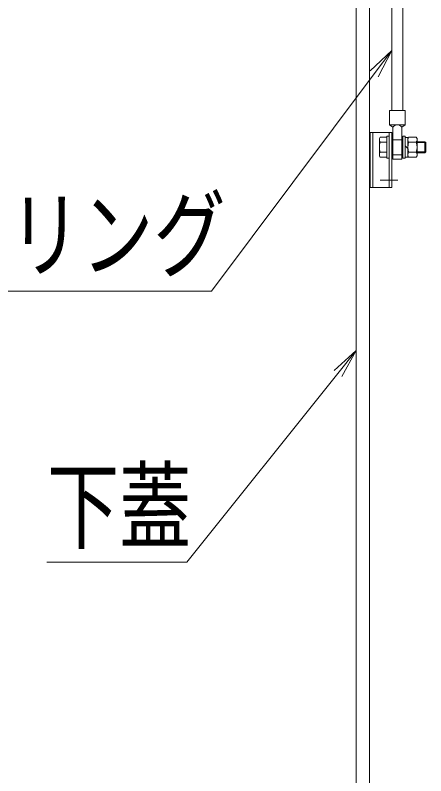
# Model space of a CAD drawing. Units: millimetres, scale not verified. Extents: x -2001 to 1999, y -1385 to 1385.
# Drawn here: x 560.8 to 672.5, y 216.2 to 423.3 of the extents above; entities that cross this region are included whole.
import ezdxf
from ezdxf.enums import TextEntityAlignment as Align

# ---------------------------------------------------------------- set-up
doc = ezdxf.new("R2010")
doc.units = ezdxf.units.MM
doc.header["$LTSCALE"] = 10
doc.linetypes.add('CHAIN2', pattern=[12, 9, -1, 1, -1])
doc.linetypes.add('DASHED1', pattern=[1.8, 1.2, -0.6])
for name, color, linetype, lineweight in [('0-6_PARTS2', 6, 'DASHED1', 9), ('0-7_PARTS_SIN', 4, 'CHAIN2', 9), ('0-8_GRE_M', 3, 'Continuous', 9), ('0-B_CYA_M', 4, 'Continuous', 9), ('0-D_RED_M', 3, 'Continuous', 9), ('0-E_PARTS3', 4, 'Continuous', 9), ('2-5_PARTS5', 4, 'Continuous', 9), ('2-A_6寸法', 1, 'Continuous', 9)]:
    doc.layers.add(name, color=color, linetype=linetype, lineweight=lineweight)
doc.styles.add('ＭＳ ゴシック', font='')
doc.styles.get('ＭＳ ゴシック').set_extended_font_data('MS Gothic')

# ---------------------------------------------------------------- blocks, each defined once
blk = doc.blocks.new('MLeader13')
at = {"layer": '2-A_6寸法'}
for p, q in [((653.63, 332.04), (648.64, 325.79)), ((604.64, 274.39), (569.45, 274.39))]:
    blk.add_line(p, q, dxfattribs=at)
for points in [[(647.6, 326.63), (653.63, 332.04), (649.68, 324.96)], [(648.64, 325.79), (607.52, 274.39), (604.64, 274.39)]]:
    blk.add_lwpolyline(points, dxfattribs=at)
at = {"layer": '2-A_6寸法', "color": 2, "style": 'ＭＳ ゴシック', "width": 0.75}
blk.add_text('下蓋', height=19.21, dxfattribs=at).set_placement((569.45, 274.32), align=Align.BOTTOM_LEFT)
blk = doc.blocks.new('MLeader17')
at = {"layer": '2-A_6寸法'}
for p, q in [((663.29, 413.75), (658.49, 407.35)), ((611.31, 348.23), (481.5, 348.23))]:
    blk.add_line(p, q, dxfattribs=at)
for points in [[(657.42, 408.15), (663.29, 413.75), (659.56, 406.55)], [(658.49, 407.35), (614.19, 348.23), (611.31, 348.23)]]:
    blk.add_lwpolyline(points, dxfattribs=at)
at = {"layer": '2-A_6寸法', "color": 2, "style": 'ＭＳ ゴシック', "width": 0.75}
blk.add_text('ガススプリング', height=19.21, dxfattribs=at).set_placement((480.51, 348.24), align=Align.BOTTOM_LEFT)

msp = doc.modelspace()

# ---------------------------------------------------------------- linework, layer by layer
at = {"layer": '0-6_PARTS2'}
for p, q in [((666.04, 389.41), (663.54, 389.41)), ((666.04, 385.36), (663.54, 385.36))]:
    msp.add_line(p, q, dxfattribs=at)
at = {"layer": '0-7_PARTS_SIN'}
msp.add_line((664.9, 378.38), (660.1, 378.38), dxfattribs=at)
at = {"layer": '0-8_GRE_M', "color": 4}
for p, q in [((657.23, 499.62), (657.23, 170.12)), ((653.63, 483.12), (653.63, 171.62))]:
    msp.add_line(p, q, dxfattribs=at)
at = {"layer": '0-B_CYA_M'}
for p, q in [((658.13, 391.38), (658.13, 376.38)), ((662.53, 376.38), (662.53, 391.38))]:
    msp.add_line(p, q, dxfattribs=at)
for points in [[(663.28, 391.38), (657.38, 391.38), (657.38, 376.38)], [(657.38, 376.38), (663.28, 376.38), (663.28, 391.38)]]:
    msp.add_lwpolyline(points, dxfattribs=at)
at = {"layer": '0-D_RED_M', "color": 1}
for p, q in [((663.29, 430.11), (663.29, 397.38)), ((666.29, 430.11), (666.29, 397.38)), ((662.66, 397.38), (666.91, 397.38)), ((662.66, 393.49), (662.66, 397.38)), ((666.91, 393.49), (666.91, 397.38)), ((666.91, 393.49), (662.66, 393.49)), ((663.54, 392.88), (662.66, 393.49)), ((663.54, 384.13), (663.54, 392.88)), ((666.04, 392.88), (666.91, 393.49)), ((666.04, 384.13), (666.04, 392.88)), ((663.28, 388.88), (663.28, 385.88)), ((666.29, 388.89), (666.29, 385.88)), ((666.04, 384.13), (663.54, 384.13))]:
    msp.add_line(p, q, dxfattribs=at)
for centre, radius, start, end in [((664.79, 391.91), 1.58, 37.8909, 142.1091), ((664.79, 387.38), 2.12, 126.0319, 135.0991), ((664.79, 387.38), 2.12, 45.0991, 53.9681), ((664.79, 387.38), 2.12, 224.9009, 233.9681), ((664.79, 387.38), 2.12, 306.0319, 314.9009)]:
    msp.add_arc(centre, radius, start, end, dxfattribs=at)
at = {"layer": '0-E_PARTS3'}
for p, q in [((659.91, 389.76), (660.12, 390.12)), ((659.91, 385.01), (659.91, 389.76)), ((660.12, 390.12), (661.91, 390.12)), ((661.91, 390.38), (662.53, 390.38)), ((661.91, 384.38), (661.91, 390.38)), ((661.91, 390.12), (661.91, 384.64)), ((662.53, 384.38), (662.53, 390.38)), ((666.91, 384.38), (666.91, 390.38)), ((666.91, 390.07), (666.91, 384.69)), ((666.91, 390.07), (667.66, 390.07)), ((667.66, 389.76), (667.87, 390.12)), ((667.66, 390.07), (667.66, 384.69)), ((667.66, 385.01), (667.66, 389.76)), ((669.95, 390.12), (667.87, 390.12)), ((670.16, 389.76), (669.95, 390.12)), ((670.16, 385.01), (670.16, 389.76)), ((661.91, 388.75), (660.12, 388.75)), ((667.66, 387.01), (666.91, 387.76)), ((667.87, 388.75), (669.95, 388.75)), ((661.91, 386.01), (660.12, 386.01)), ((667.87, 386.01), (669.95, 386.01)), ((659.91, 385.01), (660.12, 384.64)), ((661.91, 384.64), (660.12, 384.64)), ((661.91, 384.38), (662.53, 384.38)), ((666.28, 384.38), (666.91, 384.38)), ((666.91, 384.69), (667.66, 384.69)), ((667.66, 385.01), (667.87, 384.64)), ((667.87, 384.64), (669.95, 384.64)), ((670.16, 385.01), (669.95, 384.64))]:
    msp.add_line(p, q, dxfattribs=at)
msp.add_lwpolyline([(666.28, 384.38), (666.28, 390.38), (666.91, 390.38)], dxfattribs=at)
for centre, radius, start, end in [((661.12, 389.44), 1.21, 145.6158, 214.3842), ((668.87, 389.44), 1.21, 145.6158, 214.3842), ((668.95, 389.44), 1.21, 325.6159, 34.3841), ((664.45, 387.38), 4.54, 162.4121, 197.5879), ((672.2, 387.38), 4.54, 162.4121, 197.5879), ((665.62, 387.38), 4.54, 342.4121, 17.5879), ((661.12, 385.32), 1.21, 145.6158, 214.3842), ((668.87, 385.32), 1.21, 145.6158, 214.3842), ((668.95, 385.32), 1.21, 325.6159, 34.3841)]:
    msp.add_arc(centre, radius, start, end, dxfattribs=at)
at = {"layer": '2-5_PARTS5'}
for p, q in [((670.16, 388.88), (672.29, 388.88)), ((672.29, 388.88), (672.53, 388.64)), ((672.53, 386.13), (672.53, 388.64)), ((670.16, 385.88), (672.29, 385.88)), ((672.29, 385.88), (672.53, 386.13))]:
    msp.add_line(p, q, dxfattribs=at)
at = {"layer": '2-5_PARTS5', "linetype": 'DASHED1'}
for p, q in [((672.53, 388.64), (670.16, 388.64)), ((672.29, 385.88), (672.29, 388.88)), ((672.53, 386.13), (670.16, 386.13))]:
    msp.add_line(p, q, dxfattribs=at)

# ---------------------------------------------------------------- block references
at = {"layer": '2-A_6寸法'}
for name in ['MLeader17', 'MLeader13']:
    msp.add_blockref(name, (0, 0), dxfattribs=at)

doc.saveas('drawing.dxf')
